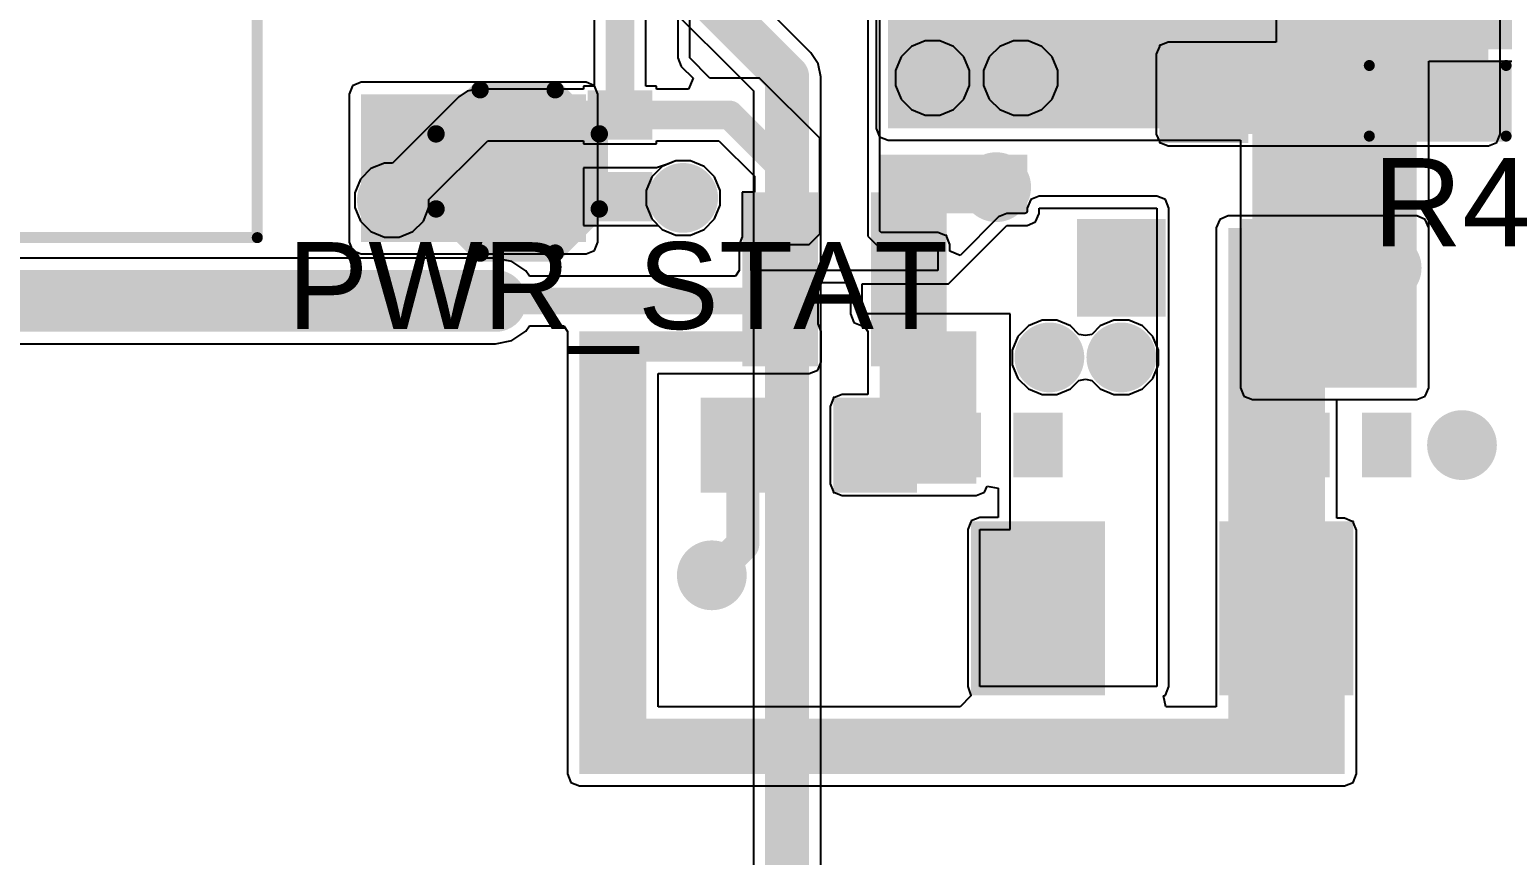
# Model space of a CAD drawing. Header units: millimetres. Extents: x -0.27 to 3.94, y -1.19 to 3.
# Drawn here: x 1.776 to 2.443, y -0.382 to -0.008 of the extents above; entities that cross this region are included whole.
import ezdxf

# ---------------------------------------------------------------- set-up
doc = ezdxf.new("R2010")
doc.units = ezdxf.units.MM
doc.header["$MEASUREMENT"] = 0
for name, color, linetype in [('BottomLayer', 5, 'Continuous'), ('BottomPaste', 16, 'Continuous'), ('BottomSolder', 6, 'Continuous'), ('TopLayer', 1, 'Continuous'), ('TopOverlay', 2, 'Continuous'), ('TopPaste', 8, 'Continuous'), ('TopSolder', 216, 'Continuous'), ('ViaHoleLayer', 16, 'Continuous')]:
    doc.layers.add(name, color=color, linetype=linetype)
doc.styles.add('Arial', font='', dxfattribs={"height": 0.2})
doc.styles.get('Arial').set_extended_font_data('Arial')

# ---------------------------------------------------------------- blocks, each defined once
blk = doc.blocks.new('CYH127_33UH_6')
at = {"layer": 'TopLayer'}
for points in [[(-0.28543, 0.11811), (-0.12795, 0.11811), (-0.12795, -0.11811), (-0.28543, -0.11811)], [(0.12795, 0.11811), (0.28543, 0.11811), (0.28543, -0.11811), (0.12795, -0.11811)]]:
    blk.add_hatch(color=1, dxfattribs=at).paths.add_polyline_path(points)
at = {"layer": 'TopPaste'}
for points in [[(-0.28543, 0.11811), (-0.12795, 0.11811), (-0.12795, -0.11811), (-0.28543, -0.11811)], [(0.12795, 0.11811), (0.28543, 0.11811), (0.28543, -0.11811), (0.12795, -0.11811)]]:
    blk.add_hatch(color=8, dxfattribs=at).paths.add_polyline_path(points)
at = {"layer": 'TopSolder'}
for points in [[(-0.2876, 0.12028), (-0.12579, 0.12028), (-0.12579, -0.12028), (-0.2876, -0.12028)], [(0.12579, 0.12028), (0.2876, 0.12028), (0.2876, -0.12028), (0.12579, -0.12028)]]:
    blk.add_hatch(color=216, dxfattribs=at).paths.add_polyline_path(points)
at = {"layer": 'TopOverlay', "const_width": 0.005}
for points in [[(-0.238, 0.124), (-0.238, 0.238)], [(-0.238, 0.238), (0.238, 0.238)], [(0.238, 0.124), (0.238, 0.238)], [(-0.238, -0.238), (-0.238, -0.124)], [(0.238, -0.238), (0.238, -0.124)], [(-0.238, -0.238), (0.238, -0.238)]]:
    blk.add_lwpolyline(points, dxfattribs=at)
at = {"layer": 'TopOverlay', "const_width": 0.0025}
for points in [[(-0.23925, 0.238, 1), (-0.23675, 0.238, 1)], [(-0.23925, 0.238, 1), (-0.23675, 0.238, 1)], [(0.23675, 0.238, 1), (0.23925, 0.238, 1)], [(0.23675, 0.238, 1), (0.23925, 0.238, 1)], [(-0.23925, 0.124, 1), (-0.23675, 0.124, 1)], [(0.23675, 0.124, 1), (0.23925, 0.124, 1)], [(-0.23925, -0.124, 1), (-0.23675, -0.124, 1)], [(0.23675, -0.124, 1), (0.23925, -0.124, 1)], [(-0.23925, -0.238, 1), (-0.23675, -0.238, 1)], [(-0.23925, -0.238, 1), (-0.23675, -0.238, 1)], [(0.23675, -0.238, 1), (0.23925, -0.238, 1)], [(0.23675, -0.238, 1), (0.23925, -0.238, 1)]]:
    blk.add_lwpolyline(points, format="xyb", close=True, dxfattribs=at)
blk = doc.blocks.new('SOT_583_B_24')
at = {"layer": 'BottomLayer'}
for points in [[(-0.04232, 0.03543), (-0.01594, 0.03543), (-0.01594, 0.02362), (-0.04232, 0.02362)], [(0.01594, 0.03543), (0.04232, 0.03543), (0.04232, 0.02362), (0.01594, 0.02362)], [(-0.04232, 0.01575), (-0.01594, 0.01575), (-0.01594, 0.00394), (-0.04232, 0.00394)], [(0.01594, 0.01575), (0.04232, 0.01575), (0.04232, 0.00394), (0.01594, 0.00394)], [(-0.04232, -0.00394), (-0.01594, -0.00394), (-0.01594, -0.01575), (-0.04232, -0.01575)], [(0.01594, -0.00394), (0.04232, -0.00394), (0.04232, -0.01575), (0.01594, -0.01575)], [(-0.04232, -0.02362), (-0.01594, -0.02362), (-0.01594, -0.03543), (-0.04232, -0.03543)], [(0.01594, -0.02362), (0.04232, -0.02362), (0.04232, -0.03543), (0.01594, -0.03543)]]:
    blk.add_hatch(color=5, dxfattribs=at).paths.add_polyline_path(points)
at = {"layer": 'BottomPaste'}
for points in [[(-0.04232, 0.03543), (-0.01594, 0.03543), (-0.01594, 0.02362), (-0.04232, 0.02362)], [(0.01594, 0.03543), (0.04232, 0.03543), (0.04232, 0.02362), (0.01594, 0.02362)], [(-0.04232, 0.01575), (-0.01594, 0.01575), (-0.01594, 0.00394), (-0.04232, 0.00394)], [(0.01594, 0.01575), (0.04232, 0.01575), (0.04232, 0.00394), (0.01594, 0.00394)], [(-0.04232, -0.00394), (-0.01594, -0.00394), (-0.01594, -0.01575), (-0.04232, -0.01575)], [(0.01594, -0.00394), (0.04232, -0.00394), (0.04232, -0.01575), (0.01594, -0.01575)], [(-0.04232, -0.02362), (-0.01594, -0.02362), (-0.01594, -0.03543), (-0.04232, -0.03543)], [(0.01594, -0.02362), (0.04232, -0.02362), (0.04232, -0.03543), (0.01594, -0.03543)]]:
    blk.add_hatch(color=16, dxfattribs=at).paths.add_polyline_path(points)
at = {"layer": 'BottomSolder'}
for points in [[(-0.04632, 0.03943), (-0.01194, 0.03943), (-0.01194, 0.01962), (-0.04632, 0.01962)], [(0.01194, 0.03943), (0.04632, 0.03943), (0.04632, 0.01962), (0.01194, 0.01962)], [(-0.04632, 0.01975), (-0.01194, 0.01975), (-0.01194, -0.00006), (-0.04632, -0.00006)], [(0.01194, 0.01975), (0.04632, 0.01975), (0.04632, -0.00006), (0.01194, -0.00006)], [(-0.04632, 0.00006), (-0.01194, 0.00006), (-0.01194, -0.01975), (-0.04632, -0.01975)], [(0.01194, 0.00006), (0.04632, 0.00006), (0.04632, -0.01975), (0.01194, -0.01975)], [(-0.04632, -0.01962), (-0.01194, -0.01962), (-0.01194, -0.03943), (-0.04632, -0.03943)], [(0.01194, -0.01962), (0.04632, -0.01962), (0.04632, -0.03943), (0.01194, -0.03943)]]:
    blk.add_hatch(color=6, dxfattribs=at).paths.add_polyline_path(points)
blk = doc.blocks.new('R___0402_B_90')
at = {"layer": 'BottomLayer'}
for points in [[(-0.0095, 0.0125), (-0.0095, -0.0125), (-0.0275, -0.0125), (-0.0275, 0.0125)], [(0.0275, 0.0125), (0.0275, -0.0125), (0.0095, -0.0125), (0.0095, 0.0125)]]:
    blk.add_hatch(color=5, dxfattribs=at).paths.add_polyline_path(points)
at = {"layer": 'BottomPaste'}
for points in [[(-0.0095, 0.0125), (-0.0095, -0.0125), (-0.0275, -0.0125), (-0.0275, 0.0125)], [(0.0275, 0.0125), (0.0275, -0.0125), (0.0095, -0.0125), (0.0095, 0.0125)]]:
    blk.add_hatch(color=16, dxfattribs=at).paths.add_polyline_path(points)
at = {"layer": 'BottomSolder'}
for points in [[(-0.00733, 0.01467), (-0.00733, -0.01467), (-0.02967, -0.01467), (-0.02967, 0.01467)], [(0.02967, 0.01467), (0.02967, -0.01467), (0.00733, -0.01467), (0.00733, 0.01467)]]:
    blk.add_hatch(color=6, dxfattribs=at).paths.add_polyline_path(points)
blk = doc.blocks.new('R___0603_B_93')
at = {"layer": 'BottomLayer'}
for points in [[(-0.045, -0.0175), (-0.045, 0.0175), (-0.015, 0.0175), (-0.015, -0.0175)], [(0.015, -0.0175), (0.015, 0.0175), (0.045, 0.0175), (0.045, -0.0175)]]:
    blk.add_hatch(color=5, dxfattribs=at).paths.add_polyline_path(points)
at = {"layer": 'BottomPaste'}
for points in [[(-0.045, -0.0175), (-0.045, 0.0175), (-0.015, 0.0175), (-0.015, -0.0175)], [(0.015, -0.0175), (0.015, 0.0175), (0.045, 0.0175), (0.045, -0.0175)]]:
    blk.add_hatch(color=16, dxfattribs=at).paths.add_polyline_path(points)
at = {"layer": 'BottomSolder'}
for points in [[(-0.049, -0.0215), (-0.049, 0.0215), (-0.011, 0.0215), (-0.011, -0.0215)], [(0.011, -0.0215), (0.011, 0.0215), (0.049, 0.0215), (0.049, -0.0215)]]:
    blk.add_hatch(color=6, dxfattribs=at).paths.add_polyline_path(points)
blk = doc.blocks.new('R___0402_B_94')
at = {"layer": 'BottomLayer'}
for points in [[(-0.0095, 0.0125), (-0.0095, -0.0125), (-0.0275, -0.0125), (-0.0275, 0.0125)], [(0.0275, 0.0125), (0.0275, -0.0125), (0.0095, -0.0125), (0.0095, 0.0125)]]:
    blk.add_hatch(color=5, dxfattribs=at).paths.add_polyline_path(points)
at = {"layer": 'BottomPaste'}
for points in [[(-0.0095, 0.0125), (-0.0095, -0.0125), (-0.0275, -0.0125), (-0.0275, 0.0125)], [(0.0275, 0.0125), (0.0275, -0.0125), (0.0095, -0.0125), (0.0095, 0.0125)]]:
    blk.add_hatch(color=16, dxfattribs=at).paths.add_polyline_path(points)
at = {"layer": 'BottomSolder'}
for points in [[(-0.00733, 0.01467), (-0.00733, -0.01467), (-0.02967, -0.01467), (-0.02967, 0.01467)], [(0.02967, 0.01467), (0.02967, -0.01467), (0.00733, -0.01467), (0.00733, 0.01467)]]:
    blk.add_hatch(color=6, dxfattribs=at).paths.add_polyline_path(points)
blk = doc.blocks.new('R___0402_B_95')
at = {"layer": 'BottomLayer'}
for points in [[(-0.0095, 0.0125), (-0.0095, -0.0125), (-0.0275, -0.0125), (-0.0275, 0.0125)], [(0.0275, 0.0125), (0.0275, -0.0125), (0.0095, -0.0125), (0.0095, 0.0125)]]:
    blk.add_hatch(color=5, dxfattribs=at).paths.add_polyline_path(points)
at = {"layer": 'BottomPaste'}
for points in [[(-0.0095, 0.0125), (-0.0095, -0.0125), (-0.0275, -0.0125), (-0.0275, 0.0125)], [(0.0275, 0.0125), (0.0275, -0.0125), (0.0095, -0.0125), (0.0095, 0.0125)]]:
    blk.add_hatch(color=16, dxfattribs=at).paths.add_polyline_path(points)
at = {"layer": 'BottomSolder'}
for points in [[(-0.00733, 0.01467), (-0.00733, -0.01467), (-0.02967, -0.01467), (-0.02967, 0.01467)], [(0.02967, 0.01467), (0.02967, -0.01467), (0.00733, -0.01467), (0.00733, 0.01467)]]:
    blk.add_hatch(color=6, dxfattribs=at).paths.add_polyline_path(points)
blk = doc.blocks.new('R___0402_99')
at = {"layer": 'TopLayer'}
for points in [[(-0.0275, -0.0125), (-0.0275, 0.0125), (-0.0095, 0.0125), (-0.0095, -0.0125)], [(0.0095, -0.0125), (0.0095, 0.0125), (0.0275, 0.0125), (0.0275, -0.0125)]]:
    blk.add_hatch(color=1, dxfattribs=at).paths.add_polyline_path(points)
at = {"layer": 'TopPaste'}
for points in [[(-0.0275, -0.0125), (-0.0275, 0.0125), (-0.0095, 0.0125), (-0.0095, -0.0125)], [(0.0095, -0.0125), (0.0095, 0.0125), (0.0275, 0.0125), (0.0275, -0.0125)]]:
    blk.add_hatch(color=8, dxfattribs=at).paths.add_polyline_path(points)
at = {"layer": 'TopSolder'}
for points in [[(-0.02967, -0.01467), (-0.02967, 0.01467), (-0.00733, 0.01467), (-0.00733, -0.01467)], [(0.00733, -0.01467), (0.00733, 0.01467), (0.02967, 0.01467), (0.02967, -0.01467)]]:
    blk.add_hatch(color=216, dxfattribs=at).paths.add_polyline_path(points)
at = {"layer": 'TopOverlay'}
for points, const_width in [([(-0.031, -0.016), (-0.031, 0.016)], 0.005), ([(-0.031, 0.016), (0.031, 0.016)], 0.005), ([(0.031, -0.016), (0.031, 0.016)], 0.005), ([(-0.031, -0.016), (0.031, -0.016)], 0.005), ([(-0.032, -0.017), (0.032, -0.017)], 0.000127)]:
    blk.add_lwpolyline(points, dxfattribs=dict(at, const_width=const_width))
for points, const_width in [([(-0.03225, 0.016, 1), (-0.02975, 0.016, 1)], 0.0025), ([(-0.03225, 0.016, 1), (-0.02975, 0.016, 1)], 0.0025), ([(0.02975, 0.016, 1), (0.03225, 0.016, 1)], 0.0025), ([(0.02975, 0.016, 1), (0.03225, 0.016, 1)], 0.0025), ([(-0.03225, -0.016, 1), (-0.02975, -0.016, 1)], 0.0025), ([(-0.03225, -0.016, 1), (-0.02975, -0.016, 1)], 0.0025), ([(-0.03203, -0.017, 1), (-0.03197, -0.017, 1)], 0.0000635), ([(0.02975, -0.016, 1), (0.03225, -0.016, 1)], 0.0025), ([(0.02975, -0.016, 1), (0.03225, -0.016, 1)], 0.0025), ([(0.03197, -0.017, 1), (0.03203, -0.017, 1)], 0.0000635)]:
    blk.add_lwpolyline(points, format="xyb", close=True, dxfattribs=dict(at, const_width=const_width))
blk = doc.blocks.new('SOT_23_B_108')
at = {"layer": 'BottomLayer'}
for points in [[(-0.05354, 0.05748), (-0.02126, 0.05748), (-0.02126, 0.02126), (-0.05354, 0.02126)], [(0.02126, 0.05748), (0.05354, 0.05748), (0.05354, 0.02126), (0.02126, 0.02126)], [(-0.01614, -0.02126), (0.01614, -0.02126), (0.01614, -0.05748), (-0.01614, -0.05748)]]:
    blk.add_hatch(color=5, dxfattribs=at).paths.add_polyline_path(points)
at = {"layer": 'BottomPaste'}
for points in [[(-0.05354, 0.05748), (-0.02126, 0.05748), (-0.02126, 0.02126), (-0.05354, 0.02126)], [(0.02126, 0.05748), (0.05354, 0.05748), (0.05354, 0.02126), (0.02126, 0.02126)], [(-0.01614, -0.02126), (0.01614, -0.02126), (0.01614, -0.05748), (-0.01614, -0.05748)]]:
    blk.add_hatch(color=16, dxfattribs=at).paths.add_polyline_path(points)
at = {"layer": 'BottomSolder'}
for points in [[(-0.05754, 0.06148), (-0.01726, 0.06148), (-0.01726, 0.01726), (-0.05754, 0.01726)], [(0.01726, 0.06148), (0.05754, 0.06148), (0.05754, 0.01726), (0.01726, 0.01726)], [(-0.02014, -0.01726), (0.02014, -0.01726), (0.02014, -0.06148), (-0.02014, -0.06148)]]:
    blk.add_hatch(color=6, dxfattribs=at).paths.add_polyline_path(points)
blk = doc.blocks.new('T__________120')
at = {"layer": 'TopLayer'}
blk.add_hatch(color=1, dxfattribs=at).paths.add_polyline_path([(0.015, 0.03), (-0.015, 0.03), (-0.03, 0.015), (-0.03, -0.015), (-0.015, -0.03), (0.015, -0.03), (0.03, -0.015), (0.03, 0.015)])
at = {"layer": 'TopPaste'}
blk.add_hatch(color=8, dxfattribs=at).paths.add_polyline_path([(0.015, 0.03), (-0.015, 0.03), (-0.03, 0.015), (-0.03, -0.015), (-0.015, -0.03), (0.015, -0.03), (0.03, -0.015), (0.03, 0.015)])
at = {"layer": 'TopSolder'}
blk.add_hatch(color=216, dxfattribs=at).paths.add_polyline_path([(0.017, 0.034), (-0.017, 0.034), (-0.034, 0.017), (-0.034, -0.017), (-0.017, -0.034), (0.017, -0.034), (0.034, -0.017), (0.034, 0.017)])
at = {"layer": 'TopOverlay', "const_width": 0.00787}
for points in [[(-0.037, 0.017), (-0.017, 0.037)], [(-0.017, 0.037), (0.017, 0.037)], [(-0.017, 0.037), (0.017, 0.037)], [(0.017, 0.037), (0.037, 0.017)], [(-0.037, -0.017), (-0.037, 0.017)], [(0.037, -0.017), (0.037, 0.017)], [(-0.037, -0.017), (-0.017, -0.037)], [(0.017, -0.037), (0.037, -0.017)], [(-0.017, -0.037), (0.017, -0.037)], [(-0.017, -0.037), (0.017, -0.037)]]:
    blk.add_lwpolyline(points, dxfattribs=at)
at = {"layer": 'TopOverlay', "const_width": 0.00394}
for points in [[(-0.01897, 0.037, 1), (-0.01503, 0.037, 1)], [(-0.01897, 0.037, 1), (-0.01503, 0.037, 1)], [(-0.01897, 0.037, 1), (-0.01503, 0.037, 1)], [(0.01503, 0.037, 1), (0.01897, 0.037, 1)], [(0.01503, 0.037, 1), (0.01897, 0.037, 1)], [(0.01503, 0.037, 1), (0.01897, 0.037, 1)], [(-0.03897, 0.017, 1), (-0.03503, 0.017, 1)], [(-0.03897, 0.017, 1), (-0.03503, 0.017, 1)], [(0.03503, 0.017, 1), (0.03897, 0.017, 1)], [(0.03503, 0.017, 1), (0.03897, 0.017, 1)], [(-0.03897, -0.017, 1), (-0.03503, -0.017, 1)], [(-0.03897, -0.017, 1), (-0.03503, -0.017, 1)], [(0.03503, -0.017, 1), (0.03897, -0.017, 1)], [(0.03503, -0.017, 1), (0.03897, -0.017, 1)], [(-0.01897, -0.037, 1), (-0.01503, -0.037, 1)], [(-0.01897, -0.037, 1), (-0.01503, -0.037, 1)], [(-0.01897, -0.037, 1), (-0.01503, -0.037, 1)], [(0.01503, -0.037, 1), (0.01897, -0.037, 1)], [(0.01503, -0.037, 1), (0.01897, -0.037, 1)], [(0.01503, -0.037, 1), (0.01897, -0.037, 1)]]:
    blk.add_lwpolyline(points, format="xyb", close=True, dxfattribs=at)
blk = doc.blocks.new('SOD_123FL_B_164')
at = {"layer": 'BottomLayer'}
for points in [[(-0.08268, 0.03543), (-0.02992, 0.03543), (-0.02992, -0.03543), (-0.08268, -0.03543)], [(0.02992, 0.03543), (0.08268, 0.03543), (0.08268, -0.03543), (0.02992, -0.03543)]]:
    blk.add_hatch(color=5, dxfattribs=at).paths.add_polyline_path(points)
at = {"layer": 'BottomPaste'}
for points in [[(-0.08268, 0.03543), (-0.02992, 0.03543), (-0.02992, -0.03543), (-0.08268, -0.03543)], [(0.02992, 0.03543), (0.08268, 0.03543), (0.08268, -0.03543), (0.02992, -0.03543)]]:
    blk.add_hatch(color=16, dxfattribs=at).paths.add_polyline_path(points)
at = {"layer": 'BottomSolder'}
for points in [[(-0.08668, 0.03943), (-0.02592, 0.03943), (-0.02592, -0.03943), (-0.08668, -0.03943)], [(0.02592, 0.03943), (0.08668, 0.03943), (0.08668, -0.03943), (0.02592, -0.03943)]]:
    blk.add_hatch(color=6, dxfattribs=at).paths.add_polyline_path(points)
blk = doc.blocks.new('SOD_123FL_165')
at = {"layer": 'TopLayer'}
for points in [[(-0.08268, 0.03543), (-0.02992, 0.03543), (-0.02992, -0.03543), (-0.08268, -0.03543)], [(0.02992, 0.03543), (0.08268, 0.03543), (0.08268, -0.03543), (0.02992, -0.03543)]]:
    blk.add_hatch(color=1, dxfattribs=at).paths.add_polyline_path(points)
at = {"layer": 'TopOverlay'}
blk.add_hatch(color=2, dxfattribs=at).paths.add_polyline_path([(-0.128, -0.046), (-0.086, -0.046), (-0.086, 0.046), (-0.128, 0.046)])
at = {"layer": 'TopPaste'}
for points in [[(-0.08268, 0.03543), (-0.02992, 0.03543), (-0.02992, -0.03543), (-0.08268, -0.03543)], [(0.02992, 0.03543), (0.08268, 0.03543), (0.08268, -0.03543), (0.02992, -0.03543)]]:
    blk.add_hatch(color=8, dxfattribs=at).paths.add_polyline_path(points)
at = {"layer": 'TopSolder'}
for points in [[(-0.08668, 0.03943), (-0.02592, 0.03943), (-0.02592, -0.03943), (-0.08668, -0.03943)], [(0.02592, 0.03943), (0.08668, 0.03943), (0.08668, -0.03943), (0.02592, -0.03943)]]:
    blk.add_hatch(color=216, dxfattribs=at).paths.add_polyline_path(points)
at = {"layer": 'TopOverlay', "const_width": 0.01}
for points in [[(0.089, 0.042), (-0.089, 0.042)], [(0.089, -0.042), (0.089, 0.042)], [(0.089, -0.042), (-0.089, -0.042)]]:
    blk.add_lwpolyline(points, dxfattribs=at)
at = {"layer": 'TopOverlay', "const_width": 0.005}
for points in [[(-0.0915, 0.042, 1), (-0.0865, 0.042, 1)], [(0.0865, 0.042, 1), (0.0915, 0.042, 1)], [(0.0865, 0.042, 1), (0.0915, 0.042, 1)], [(-0.0915, -0.042, 1), (-0.0865, -0.042, 1)], [(0.0865, -0.042, 1), (0.0915, -0.042, 1)], [(0.0865, -0.042, 1), (0.0915, -0.042, 1)]]:
    blk.add_lwpolyline(points, format="xyb", close=True, dxfattribs=at)

msp = doc.modelspace()

# ---------------------------------------------------------------- hatches: boundary and pattern name
at = {"layer": 'BottomLayer'}
for points in [[(2.34625, -0.05505), (2.43696, -0.05505), (2.43696, 0.273), (2.34625, 0.273)], [(2.29187, -0.05505), (2.43696, -0.05505), (2.43696, -0.01883), (2.29187, -0.01883)], [(2.16108, -0.09722), (2.18746, -0.09722), (2.18746, -0.06444), (2.16108, -0.06444)], [(2.16108, -0.09102), (2.22795, -0.09102), (2.22795, -0.06444), (2.16108, -0.06444)], [(2.31903, -0.345), (2.36286, -0.345), (2.36286, -0.09757), (2.31903, -0.09757)], [(2.31903, -0.17), (2.4045, -0.17), (2.4045, -0.09757), (2.31903, -0.09757)], [(2.025, -0.345), (2.05532, -0.345), (2.05532, -0.14446), (2.025, -0.14446)], [(2.025, -0.1582), (2.12919, -0.1582), (2.12919, -0.14446), (2.025, -0.14446)], [(2.16108, -0.2085), (2.20481, -0.2085), (2.20481, -0.14446), (2.16108, -0.14446)], [(2.144, -0.2135), (2.20481, -0.2135), (2.20481, -0.1785), (2.144, -0.1785)], [(2.31903, -0.345), (2.37179, -0.345), (2.37179, -0.23457), (2.31903, -0.23457)], [(2.025, -0.345), (2.37179, -0.345), (2.37179, -0.32), (2.025, -0.32)]]:
    msp.add_hatch(color=5, dxfattribs=at).paths.add_polyline_path(points)
h = msp.add_hatch(color=5, dxfattribs=at)
edge = h.paths.add_edge_path()
edge.add_arc((2.185, -0.02968), 0.01181, 0, 360)
h = msp.add_hatch(color=5, dxfattribs=at)
edge = h.paths.add_edge_path()
edge.add_arc((2.225, -0.02968), 0.01181, 0, 360)
h = msp.add_hatch(color=5, dxfattribs=at)
edge = h.paths.add_edge_path()
edge.add_arc((1.94, -0.085), 0.01181, 0, 360)
h = msp.add_hatch(color=5, dxfattribs=at)
edge = h.paths.add_edge_path()
edge.add_arc((2.072, -0.084), 0.01181, 0, 360)
h = msp.add_hatch(color=5, dxfattribs=at)
edge = h.paths.add_edge_path()
edge.add_arc((2.21388, -0.07913), 0.01181, 0, 360)
h = msp.add_hatch(color=5, dxfattribs=at)
edge = h.paths.add_edge_path()
edge.add_arc((2.39086, -0.11568), 0.01181, 0, 360)
h = msp.add_hatch(color=5, dxfattribs=at)
edge = h.paths.add_edge_path()
edge.add_arc((2.34541, -0.15037), 0.01181, 0, 360)
h = msp.add_hatch(color=5, dxfattribs=at)
edge = h.paths.add_edge_path()
edge.add_arc((2.238, -0.15628), 0.01181, 0, 360)
h = msp.add_hatch(color=5, dxfattribs=at)
edge = h.paths.add_edge_path()
edge.add_arc((2.27061, -0.15628), 0.01181, 0, 360)
h = msp.add_hatch(color=5, dxfattribs=at)
edge = h.paths.add_edge_path()
edge.add_arc((2.425, -0.196), 0.01181, 0, 360)
h = msp.add_hatch(color=5, dxfattribs=at)
edge = h.paths.add_edge_path()
edge.add_arc((2.085, -0.255), 0.01181, 0, 360)
at = {"layer": 'BottomSolder'}
h = msp.add_hatch(color=6, dxfattribs=at)
edge = h.paths.add_edge_path()
edge.add_arc((2.185, -0.02968), 0.01581, 0, 360)
h = msp.add_hatch(color=6, dxfattribs=at)
edge = h.paths.add_edge_path()
edge.add_arc((2.225, -0.02968), 0.01581, 0, 360)
h = msp.add_hatch(color=6, dxfattribs=at)
edge = h.paths.add_edge_path()
edge.add_arc((2.21388, -0.07913), 0.01581, 0, 360)
h = msp.add_hatch(color=6, dxfattribs=at)
edge = h.paths.add_edge_path()
edge.add_arc((1.94, -0.085), 0.01581, 0, 360)
h = msp.add_hatch(color=6, dxfattribs=at)
edge = h.paths.add_edge_path()
edge.add_arc((2.072, -0.084), 0.01581, 0, 360)
h = msp.add_hatch(color=6, dxfattribs=at)
edge = h.paths.add_edge_path()
edge.add_arc((2.39086, -0.11568), 0.01581, 0, 360)
h = msp.add_hatch(color=6, dxfattribs=at)
edge = h.paths.add_edge_path()
edge.add_arc((2.34541, -0.15037), 0.01581, 0, 360)
h = msp.add_hatch(color=6, dxfattribs=at)
edge = h.paths.add_edge_path()
edge.add_arc((2.238, -0.15628), 0.01581, 0, 360)
h = msp.add_hatch(color=6, dxfattribs=at)
edge = h.paths.add_edge_path()
edge.add_arc((2.27061, -0.15628), 0.01581, 0, 360)
h = msp.add_hatch(color=6, dxfattribs=at)
edge = h.paths.add_edge_path()
edge.add_arc((2.425, -0.196), 0.01581, 0, 360)
h = msp.add_hatch(color=6, dxfattribs=at)
edge = h.paths.add_edge_path()
edge.add_arc((2.085, -0.255), 0.01581, 0, 360)
at = {"layer": 'TopLayer'}
for points in [[(2.16489, -0.0525), (2.4045, -0.0525), (2.4045, 0.03608), (2.16489, 0.03608)], [(2.25257, -0.01668), (2.48848, -0.01668), (2.48848, 0.03608), (2.25257, 0.03608)], [(2.33, -0.17), (2.4045, -0.17), (2.4045, 0.03608), (2.33, 0.03608)], [(1.926, -0.104), (2.028, -0.104), (2.028, -0.037), (1.926, -0.037)]]:
    msp.add_hatch(color=1, dxfattribs=at).paths.add_polyline_path(points)
h = msp.add_hatch(color=1, dxfattribs=at)
edge = h.paths.add_edge_path()
edge.add_arc((2.185, -0.02968), 0.01181, 0, 360)
h = msp.add_hatch(color=1, dxfattribs=at)
edge = h.paths.add_edge_path()
edge.add_arc((2.225, -0.02968), 0.01181, 0, 360)
h = msp.add_hatch(color=1, dxfattribs=at)
edge = h.paths.add_edge_path()
edge.add_arc((1.94, -0.085), 0.01181, 0, 360)
h = msp.add_hatch(color=1, dxfattribs=at)
edge = h.paths.add_edge_path()
edge.add_arc((2.072, -0.084), 0.01181, 0, 360)
h = msp.add_hatch(color=1, dxfattribs=at)
edge = h.paths.add_edge_path()
edge.add_arc((2.21388, -0.07913), 0.01181, 0, 360)
h = msp.add_hatch(color=1, dxfattribs=at)
edge = h.paths.add_edge_path()
edge.add_arc((2.39086, -0.11568), 0.01181, 0, 360)
h = msp.add_hatch(color=1, dxfattribs=at)
edge = h.paths.add_edge_path()
edge.add_arc((2.34541, -0.15037), 0.01181, 0, 360)
h = msp.add_hatch(color=1, dxfattribs=at)
edge = h.paths.add_edge_path()
edge.add_arc((2.238, -0.15628), 0.01181, 0, 360)
h = msp.add_hatch(color=1, dxfattribs=at)
edge = h.paths.add_edge_path()
edge.add_arc((2.27061, -0.15628), 0.01181, 0, 360)
h = msp.add_hatch(color=1, dxfattribs=at)
edge = h.paths.add_edge_path()
edge.add_arc((2.425, -0.196), 0.01181, 0, 360)
h = msp.add_hatch(color=1, dxfattribs=at)
edge = h.paths.add_edge_path()
edge.add_arc((2.085, -0.255), 0.01181, 0, 360)
at = {"layer": 'TopSolder'}
h = msp.add_hatch(color=216, dxfattribs=at)
edge = h.paths.add_edge_path()
edge.add_arc((2.185, -0.02968), 0.01581, 0, 360)
h = msp.add_hatch(color=216, dxfattribs=at)
edge = h.paths.add_edge_path()
edge.add_arc((2.225, -0.02968), 0.01581, 0, 360)
h = msp.add_hatch(color=216, dxfattribs=at)
edge = h.paths.add_edge_path()
edge.add_arc((2.21388, -0.07913), 0.01581, 0, 360)
h = msp.add_hatch(color=216, dxfattribs=at)
edge = h.paths.add_edge_path()
edge.add_arc((1.94, -0.085), 0.01581, 0, 360)
h = msp.add_hatch(color=216, dxfattribs=at)
edge = h.paths.add_edge_path()
edge.add_arc((2.072, -0.084), 0.01581, 0, 360)
h = msp.add_hatch(color=216, dxfattribs=at)
edge = h.paths.add_edge_path()
edge.add_arc((2.39086, -0.11568), 0.01581, 0, 360)
h = msp.add_hatch(color=216, dxfattribs=at)
edge = h.paths.add_edge_path()
edge.add_arc((2.34541, -0.15037), 0.01581, 0, 360)
h = msp.add_hatch(color=216, dxfattribs=at)
edge = h.paths.add_edge_path()
edge.add_arc((2.238, -0.15628), 0.01581, 0, 360)
h = msp.add_hatch(color=216, dxfattribs=at)
edge = h.paths.add_edge_path()
edge.add_arc((2.27061, -0.15628), 0.01581, 0, 360)
h = msp.add_hatch(color=216, dxfattribs=at)
edge = h.paths.add_edge_path()
edge.add_arc((2.425, -0.196), 0.01581, 0, 360)
h = msp.add_hatch(color=216, dxfattribs=at)
edge = h.paths.add_edge_path()
edge.add_arc((2.085, -0.255), 0.01581, 0, 360)
at = {"layer": 'ViaHoleLayer'}
h = msp.add_hatch(color=16, dxfattribs=at)
edge = h.paths.add_edge_path()
edge.add_arc((2.185, -0.02968), 0.00591, 0, 360)
h = msp.add_hatch(color=16, dxfattribs=at)
edge = h.paths.add_edge_path()
edge.add_arc((2.225, -0.02968), 0.00591, 0, 360)
h = msp.add_hatch(color=16, dxfattribs=at)
edge = h.paths.add_edge_path()
edge.add_arc((2.21388, -0.07913), 0.00591, 0, 360)
h = msp.add_hatch(color=16, dxfattribs=at)
edge = h.paths.add_edge_path()
edge.add_arc((1.94, -0.085), 0.00591, 0, 360)
h = msp.add_hatch(color=16, dxfattribs=at)
edge = h.paths.add_edge_path()
edge.add_arc((2.072, -0.084), 0.00591, 0, 360)
h = msp.add_hatch(color=16, dxfattribs=at)
edge = h.paths.add_edge_path()
edge.add_arc((2.39086, -0.11568), 0.00591, 0, 360)
h = msp.add_hatch(color=16, dxfattribs=at)
edge = h.paths.add_edge_path()
edge.add_arc((2.34541, -0.15037), 0.00591, 0, 360)
h = msp.add_hatch(color=16, dxfattribs=at)
edge = h.paths.add_edge_path()
edge.add_arc((2.238, -0.15628), 0.00591, 0, 360)
h = msp.add_hatch(color=16, dxfattribs=at)
edge = h.paths.add_edge_path()
edge.add_arc((2.27061, -0.15628), 0.00591, 0, 360)
h = msp.add_hatch(color=16, dxfattribs=at)
edge = h.paths.add_edge_path()
edge.add_arc((2.425, -0.196), 0.00591, 0, 360)
h = msp.add_hatch(color=16, dxfattribs=at)
edge = h.paths.add_edge_path()
edge.add_arc((2.085, -0.255), 0.00591, 0, 360)

# ---------------------------------------------------------------- linework, layer by layer
at = {"layer": 'BottomLayer'}
for p, q in [((2.05511, -0.03343), (2.05511, 0.26798)), ((2.34084, 0.273), (2.34084, -0.01342)), ((2.44237, -0.05505), (2.44237, 0.273)), ((2.06959, 0.22), (2.06959, -0.02057)), ((2.075, -0.02057), (2.075, 0.22)), ((2.03166, 0.07629), (2.03166, -0.03343)), ((2.15574, 0.03574), (2.15574, -0.06428)), ((2.16115, -0.06428), (2.16115, 0.03349)), ((2.18166, -0.01287), (2.17548, -0.01543)), ((2.18834, -0.01287), (2.18166, -0.01287)), ((2.19452, -0.01543), (2.18834, -0.01287)), ((2.22166, -0.01287), (2.21548, -0.01543)), ((2.22834, -0.01287), (2.22166, -0.01287)), ((2.23452, -0.01543), (2.22834, -0.01287)), ((2.17548, -0.01543), (2.17075, -0.02015)), ((2.19925, -0.02015), (2.19452, -0.01543)), ((2.21548, -0.01543), (2.21075, -0.02015)), ((2.23925, -0.02015), (2.23452, -0.01543)), ((2.28787, -0.01543), (2.28645, -0.01883)), ((2.28645, -0.01883), (2.28645, -0.05505)), ((2.28846, -0.01483), (2.28787, -0.01483)), ((2.28787, -0.01483), (2.28787, -0.01543)), ((2.29187, -0.01342), (2.28846, -0.01483)), ((2.34084, -0.01342), (2.29187, -0.01342)), ((2.06959, -0.02057), (2.07117, -0.02439)), ((2.07117, -0.02439), (2.07117, -0.02439)), ((2.07117, -0.02439), (2.07648, -0.0297)), ((2.08411, -0.02968), (2.075, -0.02057)), ((2.17075, -0.02015), (2.16819, -0.02633)), ((2.16819, -0.02633), (2.16819, -0.03302)), ((2.20181, -0.02633), (2.19925, -0.02015)), ((2.20181, -0.03302), (2.20181, -0.02633)), ((2.21075, -0.02015), (2.20819, -0.02633)), ((2.20819, -0.02633), (2.20819, -0.03302)), ((2.24181, -0.02633), (2.23925, -0.02015)), ((2.24181, -0.03302), (2.24181, -0.02633)), ((2.07648, -0.0297), (2.07441, -0.0347)), ((2.10668, -0.02968), (2.08411, -0.02968)), ((2.13396, -0.05696), (2.10668, -0.02968)), ((2.16819, -0.03302), (2.17075, -0.0392)), ((2.19925, -0.0392), (2.20181, -0.03302)), ((2.20819, -0.03302), (2.21075, -0.0392)), ((2.23925, -0.0392), (2.24181, -0.03302)), ((1.97028, -0.03814), (1.94023, -0.06819)), ((1.97408, -0.0356), (1.97028, -0.03814)), ((1.97857, -0.0347), (1.97408, -0.0356)), ((2.02689, -0.0347), (1.97857, -0.0347)), ((2.03166, -0.03343), (2.02689, -0.03343)), ((2.02689, -0.03343), (2.02689, -0.0347)), ((2.05989, -0.03343), (2.05511, -0.03343)), ((2.05989, -0.0347), (2.05989, -0.03343)), ((2.07441, -0.0347), (2.05989, -0.0347)), ((2.17075, -0.0392), (2.17548, -0.04393)), ((2.19452, -0.04393), (2.19925, -0.0392)), ((2.21075, -0.0392), (2.21548, -0.04393)), ((2.23452, -0.04393), (2.23925, -0.0392)), ((2.17548, -0.04393), (2.18166, -0.04649)), ((2.18166, -0.04649), (2.18834, -0.04649)), ((2.18834, -0.04649), (2.19452, -0.04393)), ((2.21548, -0.04393), (2.22166, -0.04649)), ((2.22166, -0.04649), (2.22834, -0.04649)), ((2.22834, -0.04649), (2.23452, -0.04393)), ((1.95681, -0.08477), (1.98343, -0.05816)), ((1.98343, -0.05816), (2.02689, -0.05816)), ((2.02689, -0.05816), (2.02689, -0.05943)), ((2.02689, -0.05943), (2.05989, -0.05943)), ((2.05989, -0.05943), (2.05989, -0.05816)), ((2.05989, -0.05816), (2.08823, -0.05816)), ((2.08823, -0.05816), (2.10428, -0.0742)), ((2.13396, -0.10032), (2.13396, -0.05696)), ((2.28645, -0.05505), (2.28787, -0.05846)), ((2.28787, -0.05846), (2.28787, -0.05905)), ((2.28787, -0.05905), (2.28846, -0.05905)), ((2.28846, -0.05905), (2.29187, -0.06047)), ((2.43696, -0.06047), (2.44079, -0.05888)), ((2.44079, -0.05888), (2.44237, -0.05505)), ((2.15574, -0.06428), (2.15567, -0.06444)), ((2.15567, -0.06444), (2.15567, -0.09102)), ((2.16108, -0.06444), (2.16115, -0.06428)), ((2.16108, -0.09722), (2.16108, -0.06444)), ((2.29187, -0.06047), (2.43696, -0.06047)), ((1.93048, -0.07075), (1.92575, -0.07548)), ((1.93666, -0.06819), (1.93048, -0.07075)), ((1.94023, -0.06819), (1.93666, -0.06819)), ((2.05989, -0.07043), (2.02689, -0.07043)), ((2.02689, -0.07043), (2.02689, -0.09643)), ((2.0645, -0.06891), (2.05989, -0.07043)), ((2.05989, -0.07043), (2.05989, -0.07043)), ((2.05989, -0.07043), (2.05989, -0.07043)), ((2.06866, -0.06719), (2.0645, -0.06891)), ((2.07534, -0.06719), (2.06866, -0.06719)), ((2.08152, -0.06975), (2.07534, -0.06719)), ((2.08625, -0.07448), (2.08152, -0.06975)), ((1.92575, -0.07548), (1.92319, -0.08166)), ((2.08881, -0.08066), (2.08625, -0.07448)), ((2.10428, -0.0742), (2.10428, -0.08141)), ((1.92319, -0.08166), (1.92319, -0.08834)), ((1.95681, -0.08834), (1.95681, -0.08477)), ((2.08881, -0.08734), (2.08881, -0.08066)), ((2.10428, -0.08141), (2.09881, -0.08141)), ((2.09881, -0.08141), (2.09881, -0.10169)), ((2.22953, -0.08477), (2.22795, -0.0886)), ((2.23336, -0.08319), (2.22953, -0.08477)), ((2.28675, -0.08319), (2.23336, -0.08319)), ((2.29058, -0.08477), (2.28675, -0.08319)), ((2.29216, -0.0886), (2.29058, -0.08477)), ((1.92319, -0.08834), (1.92575, -0.09452)), ((1.95425, -0.09452), (1.95681, -0.08834)), ((2.08625, -0.09352), (2.08881, -0.08734)), ((2.15567, -0.09102), (2.15567, -0.09722)), ((2.21494, -0.09261), (2.19749, -0.11006)), ((2.21877, -0.09102), (2.21494, -0.09261)), ((2.21494, -0.09261), (2.21494, -0.09261)), ((2.22687, -0.09102), (2.21877, -0.09102)), ((2.21877, -0.09102), (2.21877, -0.09102)), ((2.22763, -0.09071), (2.22687, -0.09102)), ((2.22795, -0.08995), (2.22763, -0.09071)), ((2.22795, -0.0886), (2.22795, -0.08995)), ((2.23177, -0.09485), (2.23336, -0.09102)), ((2.23336, -0.09102), (2.23336, -0.0886)), ((2.23336, -0.0886), (2.28675, -0.0886)), ((2.28675, -0.0886), (2.28675, -0.30543)), ((2.29216, -0.30543), (2.29216, -0.0886)), ((2.31903, -0.09216), (2.31521, -0.09375)), ((2.4045, -0.09216), (2.31903, -0.09216)), ((2.40833, -0.09375), (2.4045, -0.09216)), ((1.92575, -0.09452), (1.93048, -0.09925)), ((1.93048, -0.09925), (1.93666, -0.10181)), ((1.94334, -0.10181), (1.94952, -0.09925)), ((1.94952, -0.09925), (1.95425, -0.09452)), ((2.02689, -0.09643), (2.04352, -0.09643)), ((2.04352, -0.09643), (2.04367, -0.09646)), ((2.04367, -0.09646), (2.06069, -0.09646)), ((2.06069, -0.09646), (2.06248, -0.09825)), ((2.06248, -0.09825), (2.06866, -0.10081)), ((2.07534, -0.10081), (2.08152, -0.09825)), ((2.08152, -0.09825), (2.08625, -0.09352)), ((2.15567, -0.09722), (2.15574, -0.09739)), ((2.15574, -0.09739), (2.15574, -0.1013)), ((2.16115, -0.09739), (2.16108, -0.09722)), ((2.16115, -0.09906), (2.16115, -0.09739)), ((2.16177, -0.09968), (2.16115, -0.09906)), ((2.18746, -0.09968), (2.16177, -0.09968)), ((2.19087, -0.10109), (2.18746, -0.09968)), ((2.1923, -0.1229), (2.21877, -0.09644)), ((2.21877, -0.09644), (2.22795, -0.09644)), ((2.22795, -0.09644), (2.23177, -0.09485)), ((2.31521, -0.09375), (2.31362, -0.09757)), ((2.31362, -0.09757), (2.31362, -0.17)), ((2.40991, -0.09757), (2.40833, -0.09375)), ((2.40991, -0.17), (2.40991, -0.09757)), ((1.93666, -0.10181), (1.94334, -0.10181)), ((2.06866, -0.10081), (2.07534, -0.10081)), ((2.09881, -0.10169), (2.0974, -0.10509)), ((2.0974, -0.10509), (2.0974, -0.11691)), ((2.10281, -0.11691), (2.10281, -0.10509)), ((2.10281, -0.10509), (2.12919, -0.10509)), ((2.12919, -0.10509), (2.13306, -0.10122)), ((2.13306, -0.10122), (2.13319, -0.10122)), ((2.13319, -0.10109), (2.13396, -0.10032)), ((2.13319, -0.10122), (2.13319, -0.10109)), ((2.15574, -0.1013), (2.15953, -0.10509)), ((2.15953, -0.10509), (2.18746, -0.10509)), ((2.18746, -0.10509), (2.18746, -0.11691)), ((2.19146, -0.10109), (2.19087, -0.10109)), ((2.19146, -0.10169), (2.19146, -0.10109)), ((2.19287, -0.10509), (2.19146, -0.10169)), ((2.19287, -0.10815), (2.19287, -0.10509)), ((1.987, -0.11131), (1.24444, -0.11131)), ((1.99441, -0.11279), (1.987, -0.11131)), ((2.0007, -0.11699), (1.99441, -0.11279)), ((2.19749, -0.11006), (2.19287, -0.10815)), ((2.00236, -0.11947), (2.0007, -0.11699)), ((2.09569, -0.11947), (2.00236, -0.11947)), ((2.0974, -0.11691), (2.09569, -0.11947)), ((2.18746, -0.11691), (2.10281, -0.11691)), ((2.13319, -0.14106), (2.13319, -0.12232)), ((2.13319, -0.12232), (2.1474, -0.12232)), ((2.1474, -0.12232), (2.14779, -0.1229)), ((2.14779, -0.1229), (2.14779, -0.13659)), ((2.1532, -0.13659), (2.1532, -0.1229)), ((2.1532, -0.1229), (2.1923, -0.1229)), ((2.14779, -0.13659), (2.14937, -0.14042)), ((2.22019, -0.13659), (2.1532, -0.13659)), ((2.22019, -0.2342), (2.22019, -0.13659)), ((1.99441, -0.14858), (2.0007, -0.14438)), ((2.0007, -0.14438), (2.00236, -0.1419)), ((2.00236, -0.1419), (2.01788, -0.1419)), ((2.01788, -0.1419), (2.01959, -0.14446)), ((2.01959, -0.14446), (2.01959, -0.1582)), ((2.1346, -0.14446), (2.13319, -0.14106)), ((2.1346, -0.1582), (2.1346, -0.14446)), ((2.14937, -0.14042), (2.1532, -0.142)), ((2.1532, -0.142), (2.15402, -0.142)), ((2.15402, -0.142), (2.15567, -0.14446)), ((2.15567, -0.14446), (2.15567, -0.17309)), ((1.24168, -0.15006), (1.987, -0.15006)), ((1.987, -0.15006), (1.99441, -0.14858)), ((2.01959, -0.1582), (2.01959, -0.32)), ((2.13302, -0.16203), (2.1346, -0.1582)), ((2.06074, -0.31459), (2.06074, -0.16361)), ((2.06074, -0.16361), (2.12919, -0.16361)), ((2.12919, -0.16361), (2.13302, -0.16203)), ((2.144, -0.17309), (2.14059, -0.1745)), ((2.15567, -0.17309), (2.144, -0.17309)), ((2.31362, -0.17), (2.31362, -0.23457)), ((2.40833, -0.17383), (2.40991, -0.17)), ((2.14, -0.17509), (2.13859, -0.1785)), ((2.13859, -0.1785), (2.13859, -0.2135)), ((2.14059, -0.1745), (2.14, -0.1745)), ((2.14, -0.1745), (2.14, -0.17509)), ((2.36828, -0.22915), (2.36828, -0.17541)), ((2.36828, -0.17541), (2.4045, -0.17541)), ((2.4045, -0.17541), (2.40833, -0.17383)), ((2.13859, -0.2135), (2.14, -0.21691)), ((2.14, -0.21691), (2.14, -0.2175)), ((2.14, -0.2175), (2.14059, -0.2175)), ((2.14059, -0.2175), (2.144, -0.21891)), ((2.144, -0.21891), (2.20481, -0.21891)), ((2.20481, -0.21891), (2.20864, -0.21733)), ((2.20864, -0.21733), (2.20977, -0.21458)), ((2.20977, -0.21458), (2.21477, -0.21558)), ((2.21477, -0.21558), (2.21477, -0.22879)), ((2.20243, -0.23079), (2.20102, -0.2342)), ((2.20253, -0.23057), (2.20243, -0.23057)), ((2.20243, -0.23057), (2.20243, -0.23079)), ((2.20261, -0.23037), (2.20253, -0.23057)), ((2.20643, -0.22879), (2.20261, -0.23037)), ((2.21477, -0.22879), (2.20643, -0.22879)), ((2.37179, -0.22915), (2.36828, -0.22915)), ((2.3752, -0.23057), (2.37179, -0.22915)), ((2.37579, -0.23057), (2.3752, -0.23057)), ((2.37579, -0.23116), (2.37579, -0.23057)), ((2.3772, -0.23457), (2.37579, -0.23116)), ((2.20102, -0.2342), (2.20102, -0.30543)), ((2.20643, -0.30543), (2.20643, -0.2342)), ((2.20643, -0.2342), (2.22019, -0.2342)), ((2.31362, -0.23457), (2.31362, -0.31459)), ((2.3772, -0.345), (2.3772, -0.23457)), ((2.20102, -0.30543), (2.20243, -0.30943)), ((2.28675, -0.30543), (2.20643, -0.30543)), ((2.29058, -0.30926), (2.29216, -0.30543)), ((2.20243, -0.3096), (2.1975, -0.31459)), ((2.20243, -0.30943), (2.20243, -0.30943)), ((2.20243, -0.30943), (2.20243, -0.3096)), ((2.28978, -0.30959), (2.29058, -0.30926)), ((2.29078, -0.31459), (2.28978, -0.30959)), ((2.01959, -0.32), (2.01959, -0.345)), ((2.1975, -0.31459), (2.06074, -0.31459)), ((2.31362, -0.31459), (2.29078, -0.31459)), ((2.01959, -0.345), (2.02117, -0.34883)), ((2.37561, -0.34883), (2.3772, -0.345)), ((2.02117, -0.34883), (2.025, -0.35041)), ((2.025, -0.35041), (2.37179, -0.35041)), ((2.37179, -0.35041), (2.37561, -0.34883))]:
    msp.add_line(p, q, dxfattribs=at)
for points, const_width in [([(2.04339, -0.04643), (2.04339, 0.27283)], 0.013), ([(1.94, -0.085), (1.97857, -0.04643)], 0.013), ([(1.97857, -0.04643), (2.04339, -0.04643)], 0.013), ([(2.04339, -0.04643), (2.09309, -0.04643)], 0.013), ([(2.09309, -0.04643), (2.116, -0.06934)], 0.013), ([(2.116, -0.09131), (2.116, -0.06934)], 0.013), ([(2.04339, -0.08343), (2.04367, -0.08371)], 0.015), ([(2.04367, -0.08371), (2.07172, -0.08371)], 0.015), ([(2.07172, -0.08371), (2.072, -0.084)], 0.015), ([(1.24168, -0.13068), (1.987, -0.13068)], 0.028), ([(1.987, -0.13068), (2.116, -0.13068)], 0.012), ([(2.099, -0.241), (2.099, -0.196)], 0.015), ([(2.085, -0.255), (2.099, -0.241)], 0.015)]:
    msp.add_lwpolyline(points, dxfattribs=dict(at, const_width=const_width))
for points, const_width in [([(1.97532, -0.04643, 1), (1.98182, -0.04643, 1)], 0.0065), ([(1.97532, -0.04643, 1), (1.98182, -0.04643, 1)], 0.0065), ([(2.04014, -0.04643, 1), (2.04664, -0.04643, 1)], 0.0065), ([(2.04014, -0.04643, 1), (2.04664, -0.04643, 1)], 0.0065), ([(2.04014, -0.04643, 1), (2.04664, -0.04643, 1)], 0.0065), ([(2.08984, -0.04643, 1), (2.09634, -0.04643, 1)], 0.0065), ([(2.08984, -0.04643, 1), (2.09634, -0.04643, 1)], 0.0065), ([(2.11275, -0.06934, 1), (2.11925, -0.06934, 1)], 0.0065), ([(2.11275, -0.06934, 1), (2.11925, -0.06934, 1)], 0.0065), ([(1.93675, -0.085, 1), (1.94325, -0.085, 1)], 0.0065), ([(2.03964, -0.08343, 1), (2.04714, -0.08343, 1)], 0.0075), ([(2.03992, -0.08371, 1), (2.04742, -0.08371, 1)], 0.0075), ([(2.03992, -0.08371, 1), (2.04742, -0.08371, 1)], 0.0075), ([(2.06797, -0.08371, 1), (2.07547, -0.08371, 1)], 0.0075), ([(2.06797, -0.08371, 1), (2.07547, -0.08371, 1)], 0.0075), ([(2.06825, -0.084, 1), (2.07575, -0.084, 1)], 0.0075), ([(2.11275, -0.09131, 1), (2.11925, -0.09131, 1)], 0.0065), ([(1.98, -0.13068, 1), (1.994, -0.13068, 1)], 0.014), ([(1.984, -0.13068, 1), (1.99, -0.13068, 1)], 0.006), ([(2.113, -0.13068, 1), (2.119, -0.13068, 1)], 0.006), ([(2.09525, -0.196, 1), (2.10275, -0.196, 1)], 0.0075), ([(2.09525, -0.241, 1), (2.10275, -0.241, 1)], 0.0075), ([(2.09525, -0.241, 1), (2.10275, -0.241, 1)], 0.0075), ([(2.08125, -0.255, 1), (2.08875, -0.255, 1)], 0.0075)]:
    msp.add_lwpolyline(points, format="xyb", close=True, dxfattribs=dict(at, const_width=const_width))
at = {"layer": 'TopLayer'}
for p, q in [((2.12992, -0.01829), (2.02577, 0.08586)), ((2.00414, 0.06423), (2.10382, -0.03544)), ((2.15948, 0.03608), (2.15948, -0.0525)), ((2.13324, -0.02326), (2.12992, -0.01829)), ((2.1344, -0.02911), (2.13324, -0.02326)), ((2.40991, -0.17), (2.40991, -0.02209)), ((2.40991, -0.02209), (2.48848, -0.02209)), ((1.92217, -0.03317), (1.92059, -0.037)), ((1.926, -0.03159), (1.92217, -0.03317)), ((2.028, -0.03159), (1.926, -0.03159)), ((2.03183, -0.03317), (2.028, -0.03159)), ((2.03341, -0.037), (2.03183, -0.03317)), ((2.1344, -0.40453), (2.1344, -0.02911)), ((1.92059, -0.037), (1.92059, -0.104)), ((2.03341, -0.104), (2.03341, -0.037)), ((2.10382, -0.03544), (2.10382, -0.41087)), ((2.15948, -0.0525), (2.16107, -0.05633)), ((2.16107, -0.05633), (2.16489, -0.05791)), ((2.16489, -0.05791), (2.32459, -0.05791)), ((2.32459, -0.05791), (2.32459, -0.17)), ((2.06248, -0.06975), (2.05775, -0.07448)), ((2.06866, -0.06719), (2.06248, -0.06975)), ((2.07534, -0.06719), (2.06866, -0.06719)), ((2.08152, -0.06975), (2.07534, -0.06719)), ((2.08625, -0.07448), (2.08152, -0.06975)), ((2.05775, -0.07448), (2.05519, -0.08066)), ((2.08881, -0.08066), (2.08625, -0.07448)), ((2.05519, -0.08066), (2.05519, -0.08734)), ((2.08881, -0.08734), (2.08881, -0.08066)), ((2.05519, -0.08734), (2.05775, -0.09352)), ((2.08625, -0.09352), (2.08881, -0.08734)), ((2.05775, -0.09352), (2.06248, -0.09825)), ((2.06248, -0.09825), (2.06866, -0.10081)), ((2.07534, -0.10081), (2.08152, -0.09825)), ((2.08152, -0.09825), (2.08625, -0.09352)), ((1.92059, -0.104), (1.92217, -0.10783)), ((2.03183, -0.10783), (2.03341, -0.104)), ((2.06866, -0.10081), (2.07534, -0.10081)), ((1.92217, -0.10783), (1.926, -0.10941)), ((1.926, -0.10941), (2.028, -0.10941)), ((2.028, -0.10941), (2.03183, -0.10783)), ((2.23466, -0.13946), (2.22848, -0.14202)), ((2.24134, -0.13946), (2.23466, -0.13946)), ((2.24752, -0.14202), (2.24134, -0.13946)), ((2.26726, -0.13946), (2.26108, -0.14202)), ((2.27395, -0.13946), (2.26726, -0.13946)), ((2.28013, -0.14202), (2.27395, -0.13946)), ((2.22375, -0.14675), (2.22119, -0.15293)), ((2.22848, -0.14202), (2.22375, -0.14675)), ((2.25133, -0.14583), (2.24752, -0.14202)), ((2.2543, -0.14638), (2.25133, -0.14583)), ((2.25728, -0.14583), (2.2543, -0.14638)), ((2.26108, -0.14202), (2.25728, -0.14583)), ((2.28486, -0.14675), (2.28013, -0.14202)), ((2.28742, -0.15293), (2.28486, -0.14675)), ((2.22119, -0.15293), (2.22119, -0.15962)), ((2.28742, -0.15962), (2.28742, -0.15293)), ((2.22119, -0.15962), (2.22375, -0.1658)), ((2.28486, -0.1658), (2.28742, -0.15962)), ((2.22375, -0.1658), (2.22848, -0.17053)), ((2.24752, -0.17053), (2.25133, -0.16672)), ((2.25133, -0.16672), (2.2543, -0.16618)), ((2.2543, -0.16618), (2.25728, -0.16672)), ((2.25728, -0.16672), (2.26108, -0.17053)), ((2.28013, -0.17053), (2.28486, -0.1658)), ((2.22848, -0.17053), (2.23466, -0.17309)), ((2.23466, -0.17309), (2.24134, -0.17309)), ((2.24134, -0.17309), (2.24752, -0.17053)), ((2.26108, -0.17053), (2.26726, -0.17309)), ((2.26726, -0.17309), (2.27395, -0.17309)), ((2.27395, -0.17309), (2.28013, -0.17053)), ((2.32459, -0.17), (2.32617, -0.17383)), ((2.40833, -0.17383), (2.40991, -0.17)), ((2.32617, -0.17383), (2.33, -0.17541)), ((2.33, -0.17541), (2.4045, -0.17541)), ((2.4045, -0.17541), (2.40833, -0.17383))]:
    msp.add_line(p, q, dxfattribs=at)
at = {"layer": 'TopLayer', "const_width": 0.02}
for points in [[(2.01, 0.08), (2.11911, -0.02911)], [(2.11911, -0.41087), (2.11911, -0.02911)]]:
    msp.add_lwpolyline(points, dxfattribs=at)
at = {"layer": 'TopLayer', "const_width": 0.01}
msp.add_lwpolyline([(2.11411, -0.02911, 1), (2.12411, -0.02911, 1)], format="xyb", close=True, dxfattribs=at)
msp.add_lwpolyline([(2.11411, -0.02911, 1), (2.12411, -0.02911, 1)], format="xyb", close=True, dxfattribs=at)

# ---------------------------------------------------------------- block references
for name, p in [('CYH127_33UH_6', (1.641, 0.136)), ('R___0402_99', (2.414, -0.04)), ('T__________120', (1.997, -0.072)), ('R___0603_B_93', (2.129, -0.196)), ('R___0402_B_94', (2.21431, -0.196)), ('R___0402_B_95', (2.37236, -0.196)), ('SOD_123FL_B_164', (2.28911, -0.27))]:
    msp.add_blockref(name, p)
for name, p, rotation in [('SOD_123FL_165', (2.288, 0.066), 270), ('SOT_23_B_108', (2.30801, -0.07631), 180), ('R___0402_B_90', (2.04339, -0.06493), 270), ('SOT_583_B_24', (2.14513, -0.12084), 180)]:
    msp.add_blockref(name, p, dxfattribs=dict(rotation=rotation))

# ---------------------------------------------------------------- texts
at = {"layer": 'TopOverlay', "style": 'Arial'}
msp.add_text('R4', height=0.04, dxfattribs=at).set_placement((2.38468, -0.10599))
msp.add_text('PWR_STAT', height=0.03937, rotation=360, dxfattribs=at).set_placement((1.89264, -0.14342))

doc.saveas('drawing.dxf')
